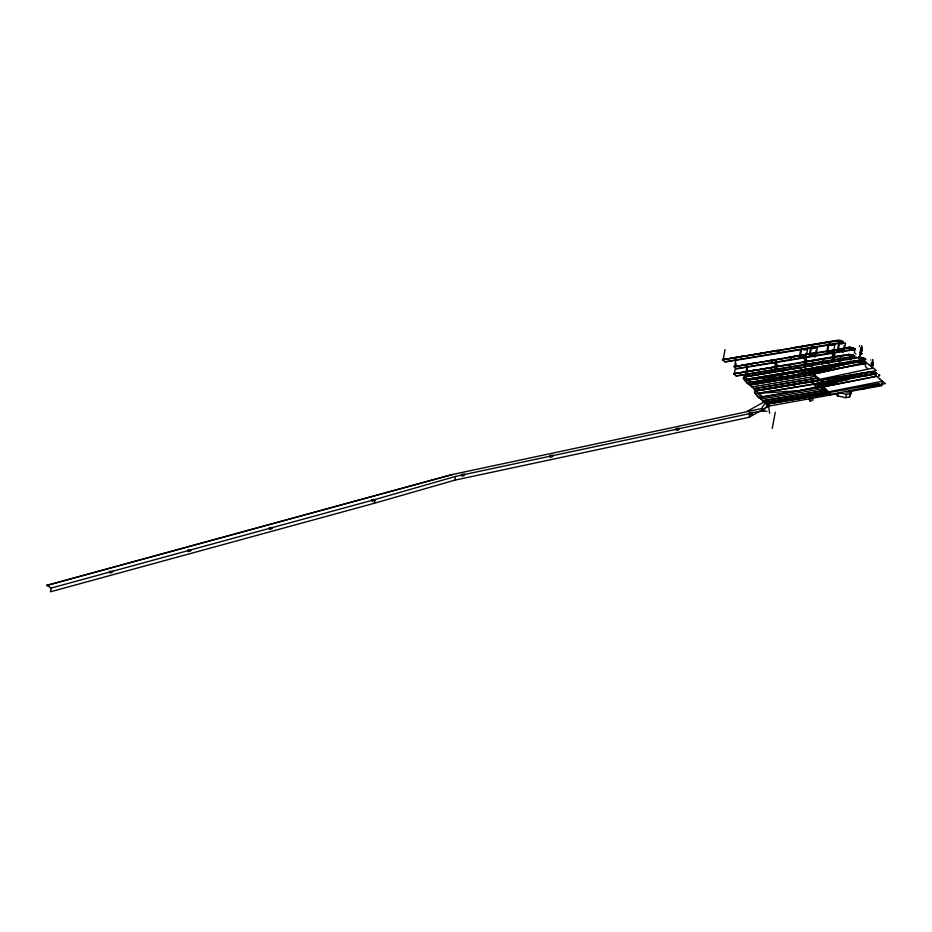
<?xml version="1.0" encoding="UTF-8"?>
<svg xmlns="http://www.w3.org/2000/svg" width="932" height="932" viewBox="0 0 932 932"><rect width="100%" height="100%" fill="white"/><g stroke="black" fill="none" stroke-linecap="round" stroke-linejoin="round"><path stroke-width="1.4" d="M834.478 357.935L834.326 358.156M872.795 367.825L872.993 367.418M747.266 366.334L745.309 377.017L747.278 366.637M774.643 372.159L776.414 361.383L774.271 372.241M805.761 356.968L804.199 367.231M834.222 351.644L832.229 362.082M843.646 376.481L843.239 376.563M870.651 372.159L870.639 372.089A3.879 1.829 10.7 0 1 876.231 373.348C877.979 372.567 870.663 371.367 870.674 371.868M803.897 355.302L803.92 355.418M870.791 359.927L870.744 360.102M878.934 376.19C879.726 372.928 878.538 377.274 879.738 375.13M747.394 364.4L747.266 365.099L747.429 364.435M776.438 359.612L776.321 360.358M861.401 345.609L861.622 345.667M872.736 359.973L872.806 360.218M872.562 361.942L871.7 367.371L872.655 361.278L871.583 367.418M859.793 358.016L861.587 347.193L859.805 357.049C866.014 335.811 857.417 354.009 860.271 358.005A3.879 1.829 10.7 0 1 865.071 359.263C866.515 359.123 861.25 356.746 859.572 357.55L805.085 366.649M859.304 346.389L859.549 345.784M745.344 376.668L747.173 366.754M834.291 351.888C829.701 377.099 834.152 349.36 834.222 352.063M756.411 390.962L756.341 390.718M804.141 366.987L805.994 356.408M832.136 362.35L834.047 352.226L832.404 361.278M859.409 357.993L862.1 359.834L865.665 359.274M768.609 360.975L769.669 360.707L733.997 366.73L779.967 358.89M750.4 379.604L745.052 380.745L791.128 372.986M755.701 391.056L801.741 383.273M745.437 364.668L745.414 365.053M747.243 366.858L745.542 376.714M800.588 368.152L801.613 367.977L800.961 367.383L744.61 376.586L743.363 377.728L743.887 379.254L748.012 383.192L806.495 373.534L862.112 359.845L861.984 360.474L747.08 379.254L751.262 382.586L747.72 383.669L743.445 378.683L743.468 377.472L744.761 376.947M803.664 366.998L805.772 357.014L804.13 366.066M809.826 365.927L811.527 366.288L809.826 365.927L810.479 366.521M790.394 385.382L755.852 390.764L762.341 397.125L758.869 397.766L754.594 392.78L754.699 391.125L755.77 390.683L812.11 381.468L812.751 382.132L811.725 382.306L810.758 381.584L870.733 371.635L873.692 371.88M820.976 380.023L822.665 380.442L822.024 379.778M821.64 380.617L822.676 380.373M832.264 350.315L849.017 347.31L851.347 350.164L854.819 349.325M861.471 347.694L859.63 357.748M839.65 340.576L837.39 340.786L838.066 340.681A3.879 1.829 10.7 0 1 842.971 342.067C844.613 342.114 837.996 338.689 837.355 340.995M859.118 358.133C858.535 358.517 862.741 352.296 861.448 347.869L859.572 357.562M827.872 363.62L827.22 362.956L828.898 363.445L828.245 362.851M837.903 361.267L838.567 361.861C840.979 362.303 837.775 360.206 839.604 361.628M838.369 377.111L839.021 377.705C841.445 378.147 838.241 376.05 840.058 377.483M849.343 359.391L851.021 359.81L850.368 359.216M849.052 375.363L850.741 375.782L850.089 375.188M861.145 374.07L860.504 373.417L862.182 373.907L861.518 373.313M374.967 499.878L372.148 501.311L372.346 500.263L272.575 527.535L271.888 528.724L269.697 529.318L269.896 528.269L191.153 549.798L190.466 550.987L188.276 551.581L188.474 550.532L112.819 571.211L112.12 572.399L109.929 573.005L110.127 571.945L51.237 588.057L50.526 591.785L374.326 503.257L454.828 480.155L749.083 417.315L768.632 406.154L835.608 394.05L837.845 395.983L845.837 397.673L849.471 397.009L851.883 391.265M374.326 503.257L375.025 499.529L455.538 476.427L462.167 475.017L461.969 476.066C463.099 476.147 466.023 475.04 464.381 473.899L461.538 474.505L462.167 475.017M452.498 474.493L46.6 585.471L452.498 474.493L761.572 408.589L765.3 402.612M454.828 480.155L455.538 476.427M550.334 456.179L550.136 457.239C551.266 457.321 554.191 456.214 552.548 455.072L549.705 455.678L550.334 456.179L465.01 474.4M676.667 429.209L676.469 430.258C677.587 430.339 680.523 429.233 678.88 428.091L676.026 428.697L676.667 429.209L553.189 455.573M837.553 340.425L722.44 359.764L838.171 340.809A3.623 1.713 10.7 0 1 842.761 342.102L840.396 340.704M722.51 359.391L724.968 362.059L839.883 343.279L840 342.638L837.472 340.355L791.373 348.02M728.929 358.703L722.603 359.472M802.522 362.117L733.589 373.86L849.32 354.906A3.623 1.713 10.7 0 1 853.922 356.199L852.955 355.092L849.297 354.335L802.44 362.035L848.714 354.521M733.973 366.276L736.431 368.932L851.347 350.164L855.005 348.941L854.329 352.599L856.019 354.113M733.659 373.487L736.129 376.144L851.033 357.375L848.621 354.44L848.504 355.08M740.078 372.8L733.752 373.569M744.936 356.094L758.205 353.822L757.145 354.102M745.122 380.373L747.592 383.029L862.496 364.249L860.003 361.767A3.879 1.829 10.7 0 1 865.583 363.037L865.479 366.684L867.168 368.21M755.689 391.125L755.992 390.473L820.043 379.825L811.923 372.544L747.72 383.669L746.474 382.038M751.029 375.899L779.245 371.297M747.056 411.408L764.287 401.797M756.085 370.19L769.366 367.919L768.294 368.187M751.961 414.181C750.889 412.328 753.126 415.392 749.584 414.647L749.177 413.086L763.285 410.965L767.817 404.558M749.083 417.315L749.782 413.587L749.177 413.086M751.751 412.923C752.974 414.484 750.901 412.387 752.695 413.027M757.774 396.554L755.048 392.733L755.491 391.125M830.529 393.537L766.465 404.185L830.54 393.455L823.003 386.698L758.869 397.766L754.64 392.512M760.838 399.036L824.878 388.469M768.317 372.986L768.539 372.043M768.364 373.033L768.492 372.019M774.585 372.008L774.364 372.194M776.041 362.886L775.552 365.461L774.958 364.925C774.026 359.612 778.814 364.237 776.344 366.171L776.24 363.072M769.098 403.673L768.632 406.154L769.587 413.33M769.25 403.649L768.772 406.189L766.267 403.964L879.016 383.518M776.519 367.93L776.694 368M779.711 359.181L782.111 358.436M779.758 375.072L812.587 369.235M772.232 428.464L775.296 412.235M785.233 386.163L785.804 386.256M781.925 358.82L792.806 356.618M792.619 357.072L794.437 356.339M748.012 383.203L751.262 382.598L744.621 376.598L792.817 368.804M790.872 373.266L793.26 372.52M800.576 350.56L799.295 357.34L806.273 356.199L807.555 349.418L804.06 349.989L801.835 347.986L800.553 354.754L805.015 358.785L806.029 353.356M804.293 346.389L804.502 345.865M804.095 355.139L804.071 355.372M805.772 358.086L805.889 361.185C808.056 358.971 803.454 354.661 804.502 359.927L805.097 360.463L805.574 357.9M792.561 369.13L813.473 365.216M793.085 372.917L803.955 370.703M805.201 367.161C805.365 365.029 806.425 368.315 803.256 367.383M806.238 362.525L806.133 363.282M803.768 371.157L805.597 370.423M801.508 383.588L803.966 382.901M809.419 371.728L863.055 359.962L876.255 370.493L822.63 382.167L809.43 371.635L812.739 374.245L866.364 362.571L812.739 374.245M812.215 366.136L812.984 362.07L815.663 364.494M811.923 372.544L747.848 383.273M816.129 350.327L814.848 357.107L810.397 353.088L811.679 346.308L813.904 348.323M794.25 356.805L815.966 352.75M815.453 360.486L815.651 359.962M803.722 383.227L870.966 372.066L870.104 371.868M815.349 381.328L815.197 381.06M817.713 385.021L873.634 373.849L885.4 383.576L829.48 394.749L817.725 384.939L820.673 387.363L876.581 376.283L820.673 387.363M822.059 364.47L822.828 360.404L825.496 362.816M827.872 345.993L826.591 352.774L833.569 351.632L834.851 344.852L831.356 345.423L829.131 343.407L827.849 350.187L832.311 354.218L832.824 351.504M822.63 382.167L819.344 379.475L872.783 368.117M826.404 363.585L826.602 363.061M805.399 370.889L827.115 366.847M834.198 350.013L834.28 350.292M832.125 362.408L832.497 362.397M833.86 353.112L833.371 355.686L832.777 355.15C831.833 349.861 836.633 354.405 834.163 356.397L834.058 353.298M829.48 394.749L826.556 392.232L882.441 381.235M839.522 361.569L840.28 357.504L842.959 359.915M816.234 380.745L837.752 377.157M844.276 345.679L842.994 352.459L838.544 348.44L839.825 341.66L842.05 343.675M837.845 395.983L838.485 392.593L846.477 394.283L850.112 393.63L850.415 392.057L851.231 391.906M736.501 368.559L855.017 348.964L849.611 347.123L848.819 347.869L815.756 353.275M851.464 349.523L851.219 350.304L854.935 349.36L854.434 348.941A3.879 1.829 10.7 0 0 848.854 347.671L849.635 347.694A3.623 1.713 10.7 0 1 854.225 348.987L853.84 348.195M850.205 359.822L850.974 355.756L853.654 358.168M845.837 397.673L846.477 394.283M849.471 397.009L850.112 393.63M861.972 349.442L860.527 348.09L860.679 351.259L861.168 348.696M861.354 347.799L859.723 356.851M861.366 348.871L861.471 351.97L862.018 349.36L860.527 348.09M859.968 361.966L860.085 361.325M860.05 362.047L860.178 361.406M861.89 353.414L861.704 353.857M860.026 362.14L862.426 364.296L862.333 363.41M859.712 357.667L863.906 358.191L864.873 359.298A3.623 1.713 10.7 0 0 860.271 358.005L859.49 358.005M863.009 361.686L865.385 363.084A3.623 1.713 10.7 0 0 860.784 361.779L826.917 367.371M872.632 359.566L872.783 360.206M870.605 372.287L870.733 371.635L873.249 373.918L876.814 373.371M872.317 362.781L871.839 365.356L871.245 364.82C870.453 359.822 874.74 363.818 872.632 366.066L872.515 362.967M874.367 372.194L876.022 373.394A3.623 1.713 10.7 0 0 871.432 372.101L837.553 377.681M882.08 383.215L881.625 385.72L849.215 391.58L851.464 393.514M723.325 358.855L725.061 349.651M736.56 356.548L734.742 365.693M736.245 363.76L734.428 372.905M746.45 377.204L747.685 370.621M832.241 362.257L834.233 351.597M872.632 361.977L871.7 367.371M854.714 356.175L854.12 356.152A3.879 1.829 10.7 0 0 848.539 354.882L853.095 355.01L854.714 356.175L736.198 375.771M864.919 363.457L862.426 364.296L866.178 363.061L861.506 361.197M771.312 367.697L771.731 368.408M782.775 374.582L800.367 371.32L802.813 373.534L810.991 372.136M771.626 360.486L802.836 354.906L788.961 357.177L791.664 359.437M782.263 370.796L799.761 367.464L806.518 373.557L862.112 359.845L815.919 367.429L806.518 373.557L845.312 362.595M861.82 353.449L861.96 353.985M754.466 392.092L755.922 391.044M832.311 350.222L802.755 354.824M779.839 387.095L780.503 387.095L779.816 386.827M774.504 360.672L774.306 360.335M850.38 392.232L850.741 391.591M850.601 392.477L850.998 391.661M744.342 377.029L743.899 378.637L745.705 381.048M790.464 385.009L810.922 381.561L817.679 387.654L827.08 381.514L873.272 373.93L873.133 374.571L758.229 393.339L762.423 396.683L817.644 387.63L837.134 382.854M772.034 361.197L771.789 360.183L770.939 360.416L771.836 360.23M779.315 370.924C782.437 368.198 786.503 376.318 782.484 370.552M782.181 374.571L782.985 374.326M759.557 353.601L777.661 350.269L780.189 352.552L843.553 342.079M770.706 367.697L788.903 364.435L791.35 366.649M769.226 372.951L768.982 372.777M870.232 372.299L869.964 372.183M730.082 358.412L745.087 355.791M741.243 372.497L756.236 369.887M765.568 377.192L767.7 376.773M811.003 381.631L817.679 387.654L834.303 382.947M846.769 379.429L856.461 376.691M862.426 364.296L865.979 363.422M817.644 387.63L837.111 382.831M808.149 373.301L854.632 362.094M863.009 360.078L865.805 359.403L804.153 369.526L809.885 369.27M819.298 387.397L836.482 383.25M874.158 374.175L876.954 373.499L815.302 383.623L829.643 382.97M788.39 376.575L862.112 359.845L747.08 379.254L788.274 376.47M849.168 379.406L799.551 390.671L758.229 393.339L873.272 373.93L863.347 376.19M869.568 365.204L869.731 365.344M679.51 428.592L749.782 413.587M762.423 396.694L758.963 397.335L762.423 396.694L755.852 390.764M879.424 378.742L879.575 378.87M814.591 381.025L810.922 381.561M748.978 414.134L751.355 413.668M771.37 361.325L772.022 361.197M782.531 375.41L782.938 374.28M780.201 352.552L725.038 361.686M802.813 373.534L747.662 382.656M811.737 382.237L812.762 382.062M751.856 386.873L752.497 386.768M754.524 386.547L755.06 386.349M756.446 386.221L755.805 386.326M764.135 384.951L763.494 385.056M766.057 384.625L766.593 384.427M773.746 383.343L774.282 383.145M775.669 383.029L775.028 383.134M783.346 381.747L782.705 381.864M785.268 381.433L785.816 381.235M789.754 380.687L789.113 380.792M794.88 379.837L794.239 379.941M804.491 378.241L805.027 378.043M814.102 376.645L813.461 376.749M755.98 390.566L820.032 379.918M762.656 400.772L763.39 400.748L762.749 400.853M848.982 363.247L813.986 368.99M851.697 362.711L854.574 362.327M851.871 374.711L853.607 374.419M776.962 387.397L763.261 389.623M863.032 388.795L864.756 388.516M849.075 347.356L853.409 347.799M741.546 365.286L755.165 362.979M811.725 364.657L818.704 363.515M821.57 362.979L828.536 361.849M839.021 360.09L846 358.948M849.716 358.331L856.694 357.201M766.407 377.157L752.613 379.301L766.314 377.076M771.358 376.178L780.83 374.792L779.909 374.781M814.405 381.479L816.548 381.176M751.192 375.619L744.703 376.668L751.262 382.586M752.194 375.619L765.801 373.301M812.751 369.142L828.525 368.42M858.558 357.911L858.489 357.958M767.024 411.338L762.9 410.744L762.877 408.554M861.576 361.325L862.275 361.558M878.946 375.083L879.54 375.305L878.911 374.815M844.66 391.242L846.978 392.127L849.11 391.743L848.924 390.473M46.635 585.284L51.237 588.057M375.025 499.529L371.647 499.773L372.346 500.263M272.575 527.535L269.197 527.78L269.896 528.269M191.153 549.798L187.786 550.043L188.474 550.532M112.819 571.211L109.44 571.456L110.127 571.945M770.939 360.416L768.76 360.684M780.364 371.064L781.575 370.726M791.513 385.161L792.724 384.823M879.959 384.17L881.625 385.638M815.279 376.342L814.731 376.54M812.716 376.761L812.18 376.959M811.434 376.971L810.898 377.169M810.153 377.192L809.617 377.39M808.871 377.402L808.335 377.6M807.59 377.611L807.054 377.81M806.308 377.833L805.772 378.031M803.745 378.252L803.209 378.45M802.464 378.462L801.928 378.66M801.182 378.683L800.646 378.881M799.901 378.893L799.365 379.091M798.619 379.103L798.083 379.301M797.338 379.312L796.802 379.51M796.056 379.534L795.52 379.732M793.493 379.953L792.957 380.151M792.212 380.174L791.676 380.373M790.93 380.384L790.394 380.582M788.367 380.804L787.831 381.002M787.097 381.025L786.55 381.223M784.534 381.444L783.987 381.642M781.971 381.875L781.424 382.073M780.69 382.085L780.142 382.283M779.408 382.295L778.861 382.493M778.127 382.516L777.579 382.714M776.845 382.726L776.309 382.924M773.001 383.367L772.465 383.565M771.719 383.576L771.183 383.774M770.438 383.786L769.902 383.984M769.156 384.007L768.62 384.205M767.875 384.217L767.339 384.415M765.312 384.636L764.776 384.834M762.749 385.067L762.213 385.265M761.467 385.277L760.931 385.475M760.186 385.498L759.65 385.685M758.904 385.708L758.368 385.906M757.623 385.918L757.087 386.116M753.778 386.559L753.242 386.757M747.86 383.192L756.365 391.079M758.951 397.347L766.465 404.185M848.877 348.044L851.277 350.211M848.936 347.228L851.487 349.593M799.761 367.464L802.301 369.748M760.232 353.228L760.57 354.311M793.493 384.52L795.544 387.141L793.633 384.636M743.701 356.106L737.224 357.236M754.85 370.19L748.384 371.332M757.856 396.112L759.161 397.288M761.572 408.589L763.285 410.965M809.092 398.768L810.013 400.958M810.234 398.558L811.155 400.737M810.001 398.605L810.91 400.783M809.116 398.814L809.978 401.051M812.553 397.929L812.879 400.492M767.222 403.894L767.677 407.564M749.899 385.009L813.951 374.361L749.899 385.009M753.965 388.656L818.016 378.008L753.965 388.656M764.601 402.403L828.653 391.766L764.601 402.403M810.421 348.894L809.139 355.663L816.106 354.533L817.387 347.752L810.421 348.894M838.567 344.246L837.286 351.014L844.264 349.884L845.534 343.104L838.567 344.246M768.807 371.821L769.599 372.019L768.807 371.821M858.57 356.944L859.362 357.142L858.57 356.944M817.014 376.645L817.014 376.645M818.086 376.412L818.086 376.412M819.158 376.178L819.158 376.178M820.23 375.945L820.23 375.945M821.302 375.713L821.302 375.713M822.374 375.48L822.374 375.48M823.445 375.247L823.445 375.247M824.517 375.013L824.517 375.013M825.589 374.781L825.589 374.781M826.661 374.548L826.661 374.548M827.744 374.315L827.744 374.315M828.816 374.082L828.816 374.082M829.888 373.849L829.888 373.849M830.96 373.615L830.96 373.615M832.031 373.382L832.031 373.382M833.103 373.15L833.103 373.15M834.175 372.917L834.175 372.917M835.247 372.683L835.247 372.683M836.319 372.45L836.319 372.45M837.39 372.218L837.39 372.218M838.462 371.985L838.462 371.985M839.534 371.752L839.534 371.752M840.606 371.518L840.606 371.518M841.678 371.274L841.678 371.274M842.749 371.041L842.749 371.041M843.821 370.808L843.821 370.808M844.893 370.575L844.893 370.575M845.976 370.342L845.976 370.342M847.048 370.109L847.048 370.109M848.12 369.876L848.12 369.876M849.192 369.643L849.192 369.643M850.264 369.41L850.264 369.41M851.335 369.177L851.335 369.177M852.407 368.944L852.407 368.944M853.479 368.711L853.479 368.711M854.551 368.478L854.551 368.478M855.623 368.245L855.623 368.245M856.694 368.012L856.694 368.012M857.766 367.779L857.766 367.779M858.838 367.546L858.838 367.546M859.91 367.313L859.91 367.313M860.982 367.08L860.982 367.08M862.053 366.847L862.053 366.847M863.137 366.614L863.137 366.614M864.209 366.381L864.209 366.381M865.28 366.148L865.28 366.148M866.352 365.903L866.352 365.903M867.424 365.67L867.424 365.67M868.496 365.437L868.496 365.437M824.645 389.611L824.645 389.611M825.764 389.39L825.764 389.39M826.882 389.157L826.882 389.157M828 388.935L828 388.935M829.119 388.714L829.119 388.714M830.226 388.493L830.226 388.493M831.344 388.271L831.344 388.271M832.462 388.05L832.462 388.05M833.581 387.828L833.581 387.828M834.699 387.607L834.699 387.607M835.818 387.386L835.818 387.386M836.936 387.164L836.936 387.164M838.054 386.943L838.054 386.943M839.173 386.722L839.173 386.722M840.291 386.5L840.291 386.5M841.41 386.279L841.41 386.279M842.528 386.058L842.528 386.058M843.646 385.836L843.646 385.836M844.765 385.615L844.765 385.615M845.883 385.394L845.883 385.394M847.002 385.172L847.002 385.172M848.12 384.951L848.12 384.951M849.238 384.73L849.238 384.73M850.357 384.508L850.357 384.508M851.475 384.287L851.475 384.287M852.594 384.066L852.594 384.066M853.712 383.844L853.712 383.844M854.83 383.623L854.83 383.623M855.949 383.402L855.949 383.402M857.067 383.18L857.067 383.18M858.186 382.959L858.186 382.959M859.304 382.737L859.304 382.737M860.422 382.516L860.422 382.516M861.541 382.295L861.541 382.295M862.659 382.073L862.659 382.073M863.778 381.852L863.778 381.852M864.896 381.631L864.896 381.631M866.014 381.409L866.014 381.409M867.133 381.188L867.133 381.188M868.251 380.955L868.251 380.955M869.37 380.734L869.37 380.734M870.476 380.512L870.476 380.512M871.595 380.291L871.595 380.291M872.713 380.07L872.713 380.07M873.832 379.848L873.832 379.848M874.95 379.627L874.95 379.627M876.068 379.406L876.068 379.406M877.187 379.184L877.187 379.184M878.305 378.963L878.305 378.963M764.578 400.445L763.937 400.55L764.578 400.445M765.859 400.236L765.219 400.341L765.859 400.236M767.141 400.026L766.5 400.131L767.141 400.026M768.422 399.805L767.782 399.91L768.422 399.805M769.704 399.595L769.063 399.7L769.704 399.595M770.985 399.385L770.345 399.49L770.985 399.385M772.267 399.176L771.626 399.28L772.267 399.176M773.548 398.954L772.908 399.059L773.548 398.954M774.83 398.745L774.189 398.849L774.83 398.745M776.111 398.535L775.471 398.64L776.111 398.535M777.381 398.313L776.752 398.43L777.381 398.313M778.663 398.104L778.022 398.209L778.663 398.104M779.944 397.894L779.303 397.999L779.944 397.894M781.226 397.684L780.585 397.789L781.319 397.766M782.507 397.463L781.866 397.568L782.507 397.463M783.789 397.253L783.148 397.358L783.789 397.253M785.07 397.044L784.429 397.149L785.07 397.044M786.352 396.822L785.711 396.939L786.352 396.822M787.633 396.613L786.992 396.717L787.726 396.694M788.915 396.403L788.274 396.508L788.915 396.403M790.196 396.193L789.555 396.298L790.196 396.193M791.478 395.972L790.837 396.088L791.478 395.972M792.759 395.762L792.118 395.867L792.852 395.844M794.041 395.552L793.4 395.657L794.041 395.552M795.322 395.343L794.681 395.448L795.322 395.343M796.604 395.121L795.963 395.226L796.604 395.121M797.885 394.912L797.244 395.017L797.885 394.912M799.167 394.702L798.526 394.807L799.167 394.702M800.448 394.481L799.807 394.597L800.541 394.574M801.73 394.271L801.089 394.376L801.73 394.271M803.011 394.061L802.37 394.166L803.011 394.061M804.293 393.852L803.652 393.956L804.293 393.852M805.574 393.63L804.933 393.735L805.574 393.63M806.856 393.421L806.215 393.525L806.949 393.502M808.137 393.211L807.496 393.316L808.137 393.211M809.419 392.989L808.778 393.106L809.419 392.989M810.7 392.78L810.059 392.885L810.7 392.78M811.982 392.57L811.341 392.675L812.075 392.652M813.263 392.36L812.622 392.465L813.263 392.36M814.545 392.139L813.904 392.255L814.545 392.139M815.815 391.929L815.174 392.034L815.815 391.929M817.096 391.72L816.455 391.824L817.096 391.72M818.378 391.51L817.737 391.615L818.378 391.51M819.659 391.289L819.018 391.393L819.659 391.289M820.941 391.079L820.3 391.184L820.941 391.079M822.222 390.869L821.581 390.974L822.222 390.869M823.504 390.648L822.863 390.764L823.504 390.648M824.785 390.438L824.144 390.543L824.785 390.438M826.067 390.228L825.426 390.333L826.16 390.31M773.35 374.955L773.886 375.445L773.35 374.955M784.499 389.052L785.035 389.541L784.499 389.052M882.336 381.992L881.392 381.176L882.313 381.992"/></g></svg>
